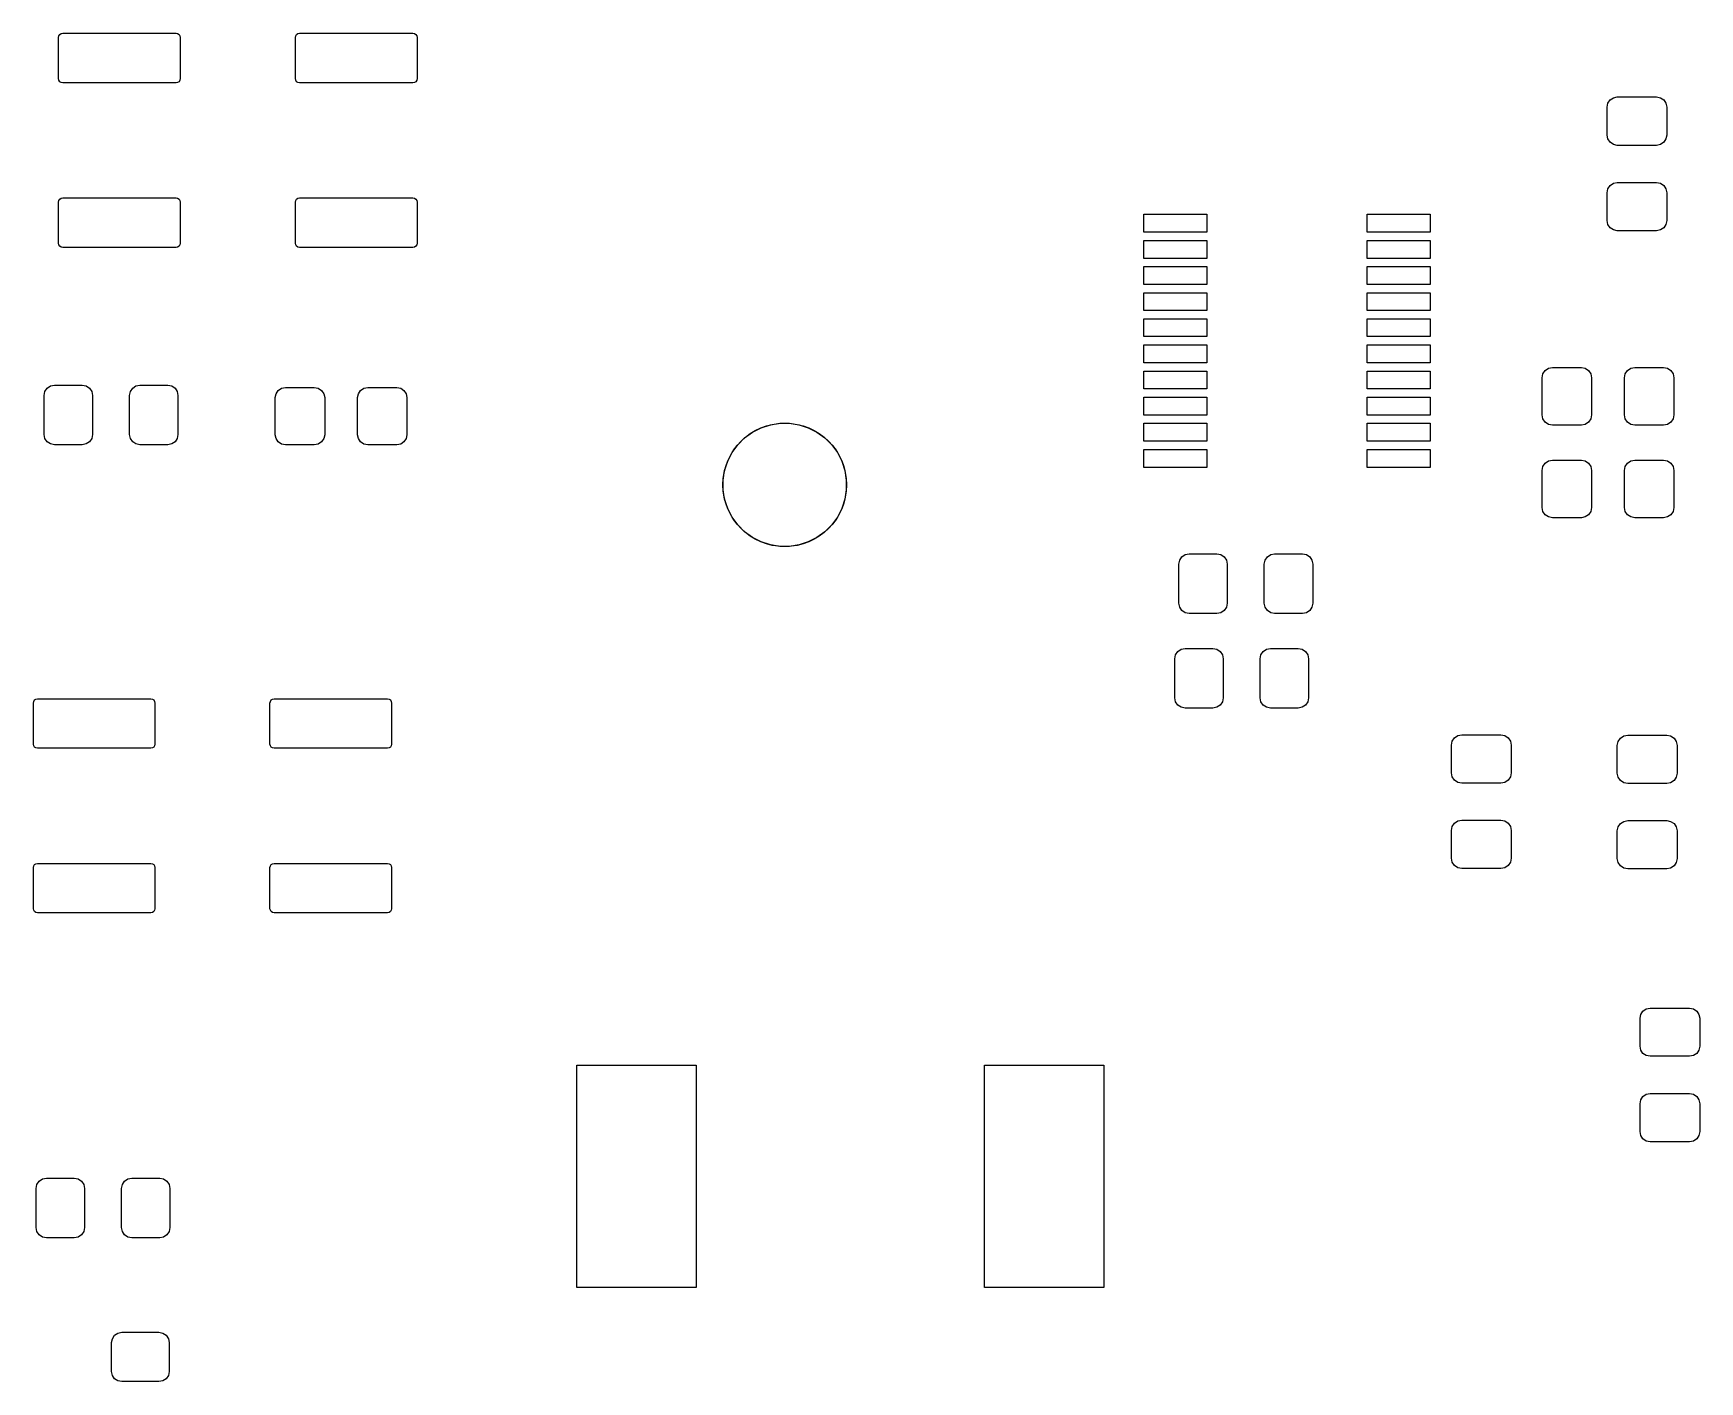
# Model space of a CAD drawing. Extents: x 2.21 to 8.82, y -5.68 to -2.98.
# Drawn here: x 5.478 to 7.072, y -4.389 to -3.1 of the extents above; entities that cross this region are included whole.
import ezdxf

# ---------------------------------------------------------------- set-up
doc = ezdxf.new("R2010")
doc.units = 0
doc.header["$MEASUREMENT"] = 0
doc.layers.add('BLACK', color=7, linetype='CONTINUOUS')

msp = doc.modelspace()

# ---------------------------------------------------------------- linework, layer by layer
at = {"layer": 'BLACK', "linetype": 'CONTINUOUS'}
for p, q in [((5.5025, -3.1035), (5.5028, -3.102)), ((5.5025, -3.1429), (5.5025, -3.1035)), ((5.5028, -3.102), (5.5037, -3.1007)), ((5.5037, -3.1007), (5.505, -3.0998)), ((5.505, -3.0998), (5.5065, -3.0995)), ((5.5065, -3.0995), (5.6148, -3.0995)), ((5.6148, -3.0995), (5.6163, -3.0998)), ((5.6163, -3.0998), (5.6176, -3.1007)), ((5.6176, -3.1007), (5.6185, -3.102)), ((5.6185, -3.102), (5.6188, -3.1035)), ((5.6188, -3.1035), (5.6188, -3.1429)), ((5.7289, -3.1035), (5.7292, -3.102)), ((5.7289, -3.1429), (5.7289, -3.1035)), ((5.7292, -3.102), (5.73, -3.1007)), ((5.73, -3.1007), (5.7313, -3.0998)), ((5.7313, -3.0998), (5.7329, -3.0995)), ((5.7329, -3.0995), (5.8411, -3.0995)), ((5.8411, -3.0995), (5.8427, -3.0998)), ((5.8427, -3.0998), (5.844, -3.1007)), ((5.844, -3.1007), (5.8449, -3.102)), ((5.8449, -3.102), (5.8452, -3.1035)), ((5.8452, -3.1035), (5.8452, -3.1429)), ((5.5028, -3.1445), (5.5025, -3.1429)), ((5.5037, -3.1458), (5.5028, -3.1445)), ((5.505, -3.1466), (5.5037, -3.1458)), ((5.5065, -3.1469), (5.505, -3.1466)), ((5.6148, -3.1469), (5.5065, -3.1469)), ((5.6163, -3.1466), (5.6148, -3.1469)), ((5.6176, -3.1458), (5.6163, -3.1466)), ((5.6185, -3.1445), (5.6176, -3.1458)), ((5.6188, -3.1429), (5.6185, -3.1445)), ((5.7292, -3.1445), (5.7289, -3.1429)), ((5.73, -3.1458), (5.7292, -3.1445)), ((5.7313, -3.1466), (5.73, -3.1458)), ((5.7329, -3.1469), (5.7313, -3.1466)), ((5.8411, -3.1469), (5.7329, -3.1469)), ((5.8427, -3.1466), (5.8411, -3.1469)), ((5.844, -3.1458), (5.8427, -3.1466)), ((5.8449, -3.1445), (5.844, -3.1458)), ((5.8452, -3.1429), (5.8449, -3.1445)), ((6.9833, -3.1703), (6.984, -3.1665)), ((6.9833, -3.1969), (6.9833, -3.1703)), ((6.984, -3.1665), (6.9862, -3.1633)), ((6.9862, -3.1633), (6.9893, -3.1612)), ((6.9893, -3.1612), (6.9931, -3.1604)), ((6.9931, -3.1604), (7.0305, -3.1604)), ((7.0305, -3.1604), (7.0343, -3.1612)), ((7.0343, -3.1612), (7.0375, -3.1633)), ((7.0375, -3.1633), (7.0396, -3.1665)), ((7.0396, -3.1665), (7.0404, -3.1703)), ((7.0404, -3.1703), (7.0404, -3.1969)), ((6.984, -3.2006), (6.9833, -3.1969)), ((6.9862, -3.2038), (6.984, -3.2006)), ((7.0396, -3.2006), (7.0375, -3.2038)), ((7.0404, -3.1969), (7.0396, -3.2006)), ((6.9893, -3.2059), (6.9862, -3.2038)), ((6.9931, -3.2067), (6.9893, -3.2059)), ((7.0305, -3.2067), (6.9931, -3.2067)), ((7.0343, -3.2059), (7.0305, -3.2067)), ((7.0375, -3.2038), (7.0343, -3.2059)), ((6.9833, -3.252), (6.984, -3.2482)), ((6.984, -3.2482), (6.9862, -3.245)), ((6.9862, -3.245), (6.9893, -3.2429)), ((6.9893, -3.2429), (6.9931, -3.2421)), ((6.9931, -3.2421), (7.0305, -3.2421)), ((7.0305, -3.2421), (7.0343, -3.2429)), ((7.0343, -3.2429), (7.0375, -3.245)), ((7.0375, -3.245), (7.0396, -3.2482)), ((7.0396, -3.2482), (7.0404, -3.252)), ((5.5025, -3.261), (5.5028, -3.2595)), ((5.5025, -3.3004), (5.5025, -3.261)), ((5.5028, -3.2595), (5.5037, -3.2582)), ((5.5037, -3.2582), (5.505, -3.2573)), ((5.505, -3.2573), (5.5065, -3.257)), ((5.5065, -3.257), (5.6148, -3.257)), ((5.6148, -3.257), (5.6163, -3.2573)), ((5.6163, -3.2573), (5.6176, -3.2582)), ((5.6176, -3.2582), (5.6185, -3.2595)), ((5.6185, -3.2595), (5.6188, -3.261)), ((5.6188, -3.261), (5.6188, -3.3004)), ((5.7289, -3.261), (5.7292, -3.2595)), ((5.7289, -3.3004), (5.7289, -3.261)), ((5.7292, -3.2595), (5.73, -3.2582)), ((5.73, -3.2582), (5.7313, -3.2573)), ((5.7313, -3.2573), (5.7329, -3.257)), ((5.7329, -3.257), (5.8411, -3.257)), ((5.8411, -3.257), (5.8427, -3.2573)), ((5.8427, -3.2573), (5.844, -3.2582)), ((5.844, -3.2582), (5.8449, -3.2595)), ((5.8449, -3.2595), (5.8452, -3.261)), ((5.8452, -3.261), (5.8452, -3.3004)), ((6.9833, -3.2785), (6.9833, -3.252)), ((7.0404, -3.252), (7.0404, -3.2785)), ((6.5404, -3.2897), (6.5404, -3.2726)), ((6.5404, -3.2726), (6.6004, -3.2726)), ((6.6004, -3.2726), (6.6004, -3.2897)), ((6.7539, -3.2897), (6.7539, -3.2726)), ((6.7539, -3.2726), (6.814, -3.2726)), ((6.814, -3.2726), (6.814, -3.2897)), ((6.984, -3.2823), (6.9833, -3.2785)), ((6.9862, -3.2855), (6.984, -3.2823)), ((7.0396, -3.2823), (7.0375, -3.2855)), ((7.0404, -3.2785), (7.0396, -3.2823)), ((6.6004, -3.2897), (6.5404, -3.2897)), ((6.5404, -3.3148), (6.5404, -3.2977)), ((6.5404, -3.2977), (6.6004, -3.2977)), ((6.6004, -3.2977), (6.6004, -3.3148)), ((6.814, -3.2897), (6.7539, -3.2897)), ((6.7539, -3.3148), (6.7539, -3.2977)), ((6.7539, -3.2977), (6.814, -3.2977)), ((6.814, -3.2977), (6.814, -3.3148)), ((6.9893, -3.2876), (6.9862, -3.2855)), ((6.9931, -3.2884), (6.9893, -3.2876)), ((7.0305, -3.2884), (6.9931, -3.2884)), ((7.0343, -3.2876), (7.0305, -3.2884)), ((7.0375, -3.2855), (7.0343, -3.2876)), ((5.5028, -3.3019), (5.5025, -3.3004)), ((5.5037, -3.3032), (5.5028, -3.3019)), ((5.505, -3.3041), (5.5037, -3.3032)), ((5.5065, -3.3044), (5.505, -3.3041)), ((5.6148, -3.3044), (5.5065, -3.3044)), ((5.6163, -3.3041), (5.6148, -3.3044)), ((5.6176, -3.3032), (5.6163, -3.3041)), ((5.6185, -3.3019), (5.6176, -3.3032)), ((5.6188, -3.3004), (5.6185, -3.3019)), ((5.7292, -3.3019), (5.7289, -3.3004)), ((5.73, -3.3032), (5.7292, -3.3019)), ((5.7313, -3.3041), (5.73, -3.3032)), ((5.7329, -3.3044), (5.7313, -3.3041)), ((5.8411, -3.3044), (5.7329, -3.3044)), ((5.8427, -3.3041), (5.8411, -3.3044)), ((5.844, -3.3032), (5.8427, -3.3041)), ((5.8449, -3.3019), (5.844, -3.3032)), ((5.8452, -3.3004), (5.8449, -3.3019)), ((6.6004, -3.3148), (6.5404, -3.3148)), ((6.5404, -3.3397), (6.5404, -3.3226)), ((6.5404, -3.3226), (6.6004, -3.3226)), ((6.6004, -3.3226), (6.6004, -3.3397)), ((6.814, -3.3148), (6.7539, -3.3148)), ((6.7539, -3.3397), (6.7539, -3.3226)), ((6.7539, -3.3226), (6.814, -3.3226)), ((6.814, -3.3226), (6.814, -3.3397)), ((6.6004, -3.3397), (6.5404, -3.3397)), ((6.814, -3.3397), (6.7539, -3.3397)), ((6.5404, -3.3648), (6.5404, -3.3477)), ((6.5404, -3.3477), (6.6004, -3.3477)), ((6.6004, -3.3477), (6.6004, -3.3648)), ((6.7539, -3.3648), (6.7539, -3.3477)), ((6.7539, -3.3477), (6.814, -3.3477)), ((6.814, -3.3477), (6.814, -3.3648)), ((6.6004, -3.3648), (6.5404, -3.3648)), ((6.5404, -3.3897), (6.5404, -3.3726)), ((6.5404, -3.3726), (6.6004, -3.3726)), ((6.6004, -3.3726), (6.6004, -3.3897)), ((6.814, -3.3648), (6.7539, -3.3648)), ((6.7539, -3.3897), (6.7539, -3.3726)), ((6.7539, -3.3726), (6.814, -3.3726)), ((6.814, -3.3726), (6.814, -3.3897)), ((6.6004, -3.3897), (6.5404, -3.3897)), ((6.814, -3.3897), (6.7539, -3.3897)), ((6.5404, -3.4148), (6.5404, -3.3977)), ((6.5404, -3.3977), (6.6004, -3.3977)), ((6.6004, -3.3977), (6.6004, -3.4148)), ((6.7539, -3.4148), (6.7539, -3.3977)), ((6.7539, -3.3977), (6.814, -3.3977)), ((6.814, -3.3977), (6.814, -3.4148)), ((6.6004, -3.4148), (6.5404, -3.4148)), ((6.5404, -3.4397), (6.5404, -3.4226)), ((6.5404, -3.4226), (6.6004, -3.4226)), ((6.6004, -3.4226), (6.6004, -3.4397)), ((6.814, -3.4148), (6.7539, -3.4148)), ((6.7539, -3.4397), (6.7539, -3.4226)), ((6.7539, -3.4226), (6.814, -3.4226)), ((6.814, -3.4226), (6.814, -3.4397)), ((6.9213, -3.4291), (6.922, -3.4254)), ((6.922, -3.4254), (6.9241, -3.4222)), ((6.9241, -3.4222), (6.9273, -3.42)), ((6.9273, -3.42), (6.9311, -3.4193)), ((6.9311, -3.4193), (6.9587, -3.4193)), ((6.9587, -3.4193), (6.9624, -3.42)), ((6.9624, -3.42), (6.9656, -3.4222)), ((6.9656, -3.4222), (6.9678, -3.4254)), ((6.9678, -3.4254), (6.9685, -3.4291)), ((7, -3.4291), (7.0007, -3.4254)), ((7.0007, -3.4254), (7.0029, -3.4222)), ((7.0029, -3.4222), (7.0061, -3.42)), ((7.0061, -3.42), (7.0098, -3.4193)), ((7.0098, -3.4193), (7.0374, -3.4193)), ((7.0374, -3.4193), (7.0412, -3.42)), ((7.0412, -3.42), (7.0444, -3.4222)), ((7.0444, -3.4222), (7.0465, -3.4254)), ((7.0465, -3.4254), (7.0472, -3.4291)), ((5.4887, -3.4459), (5.4894, -3.4421)), ((5.4894, -3.4421), (5.4916, -3.4389)), ((5.4916, -3.4389), (5.4948, -3.4368)), ((5.4948, -3.4368), (5.4985, -3.436)), ((5.4985, -3.436), (5.5251, -3.436)), ((5.5251, -3.436), (5.5289, -3.4368)), ((5.5289, -3.4368), (5.5321, -3.4389)), ((5.5321, -3.4389), (5.5342, -3.4421)), ((5.5342, -3.4421), (5.5349, -3.4459)), ((5.5704, -3.4459), (5.5711, -3.4421)), ((5.5711, -3.4421), (5.5733, -3.4389)), ((5.5733, -3.4389), (5.5764, -3.4368)), ((5.5764, -3.4368), (5.5802, -3.436)), ((5.5802, -3.436), (5.6068, -3.436)), ((5.6068, -3.436), (5.6106, -3.4368)), ((5.6106, -3.4368), (5.6138, -3.4389)), ((5.6138, -3.4389), (5.6159, -3.4421)), ((5.6159, -3.4421), (5.6166, -3.4459)), ((5.7104, -3.4443), (5.7125, -3.4411)), ((5.7125, -3.4411), (5.7157, -3.4389)), ((5.7157, -3.4389), (5.7195, -3.4382)), ((5.7195, -3.4382), (5.747, -3.4382)), ((5.747, -3.4382), (5.7508, -3.4389)), ((5.7508, -3.4389), (5.754, -3.4411)), ((5.754, -3.4411), (5.7561, -3.4443)), ((5.7891, -3.4443), (5.7913, -3.4411)), ((5.7913, -3.4411), (5.7945, -3.4389)), ((5.7945, -3.4389), (5.7982, -3.4382)), ((5.7982, -3.4382), (5.8258, -3.4382)), ((5.8258, -3.4382), (5.8296, -3.4389)), ((5.8296, -3.4389), (5.8327, -3.4411)), ((5.8327, -3.4411), (5.8349, -3.4443)), ((6.6004, -3.4397), (6.5404, -3.4397)), ((6.814, -3.4397), (6.7539, -3.4397)), ((6.9213, -3.4646), (6.9213, -3.4291)), ((6.9685, -3.4291), (6.9685, -3.4646)), ((7, -3.4646), (7, -3.4291)), ((7.0472, -3.4291), (7.0472, -3.4646)), ((5.4887, -3.4833), (5.4887, -3.4459)), ((5.5349, -3.4459), (5.5349, -3.4833)), ((5.5704, -3.4833), (5.5704, -3.4459)), ((5.6166, -3.4459), (5.6166, -3.4833)), ((5.7096, -3.448), (5.7104, -3.4443)), ((5.7096, -3.4835), (5.7096, -3.448)), ((5.7561, -3.4443), (5.7569, -3.448)), ((5.7569, -3.448), (5.7569, -3.4835)), ((5.7884, -3.448), (5.7891, -3.4443)), ((5.7884, -3.4835), (5.7884, -3.448)), ((5.8349, -3.4443), (5.8356, -3.448)), ((5.8356, -3.448), (5.8356, -3.4835)), ((6.5404, -3.4648), (6.5404, -3.4477)), ((6.5404, -3.4477), (6.6004, -3.4477)), ((6.6004, -3.4477), (6.6004, -3.4648)), ((6.7539, -3.4648), (6.7539, -3.4477)), ((6.7539, -3.4477), (6.814, -3.4477)), ((6.814, -3.4477), (6.814, -3.4648)), ((6.1831, -3.4741), (6.1922, -3.4726)), ((6.1922, -3.4726), (6.2015, -3.4726)), ((6.2015, -3.4726), (6.2106, -3.4741)), ((6.6004, -3.4648), (6.5404, -3.4648)), ((6.5404, -3.4897), (6.5404, -3.4726)), ((6.5404, -3.4726), (6.6004, -3.4726)), ((6.6004, -3.4726), (6.6004, -3.4897)), ((6.814, -3.4648), (6.7539, -3.4648)), ((6.7539, -3.4897), (6.7539, -3.4726)), ((6.7539, -3.4726), (6.814, -3.4726)), ((6.814, -3.4726), (6.814, -3.4897)), ((6.922, -3.4683), (6.9213, -3.4646)), ((6.9241, -3.4715), (6.922, -3.4683)), ((6.9273, -3.4737), (6.9241, -3.4715)), ((6.9311, -3.4744), (6.9273, -3.4737)), ((6.9624, -3.4737), (6.9587, -3.4744)), ((6.9656, -3.4715), (6.9624, -3.4737)), ((6.9678, -3.4683), (6.9656, -3.4715)), ((6.9685, -3.4646), (6.9678, -3.4683)), ((7.0007, -3.4683), (7, -3.4646)), ((7.0029, -3.4715), (7.0007, -3.4683)), ((7.0061, -3.4737), (7.0029, -3.4715)), ((7.0098, -3.4744), (7.0061, -3.4737)), ((7.0412, -3.4737), (7.0374, -3.4744)), ((7.0444, -3.4715), (7.0412, -3.4737)), ((7.0465, -3.4683), (7.0444, -3.4715)), ((7.0472, -3.4646), (7.0465, -3.4683)), ((5.4894, -3.487), (5.4887, -3.4833)), ((5.4916, -3.4902), (5.4894, -3.487)), ((5.5342, -3.487), (5.5321, -3.4902)), ((5.5349, -3.4833), (5.5342, -3.487)), ((5.5711, -3.487), (5.5704, -3.4833)), ((5.5733, -3.4902), (5.5711, -3.487)), ((5.6159, -3.487), (5.6138, -3.4902)), ((5.6166, -3.4833), (5.6159, -3.487)), ((5.7104, -3.4872), (5.7096, -3.4835)), ((5.7125, -3.4904), (5.7104, -3.4872)), ((5.7561, -3.4872), (5.754, -3.4904)), ((5.7569, -3.4835), (5.7561, -3.4872)), ((5.7891, -3.4872), (5.7884, -3.4835)), ((5.7913, -3.4904), (5.7891, -3.4872)), ((5.8349, -3.4872), (5.8327, -3.4904)), ((5.8356, -3.4835), (5.8349, -3.4872)), ((6.1519, -3.4931), (6.1585, -3.4866)), ((6.1585, -3.4866), (6.166, -3.4811)), ((6.166, -3.4811), (6.1743, -3.4769)), ((6.1743, -3.4769), (6.1831, -3.4741)), ((6.2106, -3.4741), (6.2194, -3.4769)), ((6.2194, -3.4769), (6.2277, -3.4811)), ((6.2277, -3.4811), (6.2352, -3.4866)), ((6.2352, -3.4866), (6.2418, -3.4931)), ((6.6004, -3.4897), (6.5404, -3.4897)), ((6.814, -3.4897), (6.7539, -3.4897)), ((6.9587, -3.4744), (6.9311, -3.4744)), ((7.0374, -3.4744), (7.0098, -3.4744)), ((5.4948, -3.4924), (5.4916, -3.4902)), ((5.4985, -3.4931), (5.4948, -3.4924)), ((5.5251, -3.4931), (5.4985, -3.4931)), ((5.5289, -3.4924), (5.5251, -3.4931)), ((5.5321, -3.4902), (5.5289, -3.4924)), ((5.5764, -3.4924), (5.5733, -3.4902)), ((5.5802, -3.4931), (5.5764, -3.4924)), ((5.6068, -3.4931), (5.5802, -3.4931)), ((5.6106, -3.4924), (5.6068, -3.4931)), ((5.6138, -3.4902), (5.6106, -3.4924)), ((5.7157, -3.4926), (5.7125, -3.4904)), ((5.7195, -3.4933), (5.7157, -3.4926)), ((5.747, -3.4933), (5.7195, -3.4933)), ((5.7508, -3.4926), (5.747, -3.4933)), ((5.754, -3.4904), (5.7508, -3.4926)), ((5.7945, -3.4926), (5.7913, -3.4904)), ((5.7982, -3.4933), (5.7945, -3.4926)), ((5.8258, -3.4933), (5.7982, -3.4933)), ((5.8296, -3.4926), (5.8258, -3.4933)), ((5.8327, -3.4904), (5.8296, -3.4926)), ((6.1423, -3.5089), (6.1465, -3.5006)), ((6.1465, -3.5006), (6.1519, -3.4931)), ((6.2418, -3.4931), (6.2472, -3.5006)), ((6.2472, -3.5006), (6.2514, -3.5089)), ((6.5404, -3.5148), (6.5404, -3.4977)), ((6.5404, -3.4977), (6.6004, -3.4977)), ((6.6004, -3.4977), (6.6004, -3.5148)), ((6.7539, -3.5148), (6.7539, -3.4977)), ((6.7539, -3.4977), (6.814, -3.4977)), ((6.814, -3.4977), (6.814, -3.5148)), ((6.138, -3.5269), (6.1394, -3.5177)), ((6.1394, -3.5177), (6.1423, -3.5089)), ((6.2514, -3.5089), (6.2543, -3.5177)), ((6.2543, -3.5177), (6.2557, -3.5269)), ((6.6004, -3.5148), (6.5404, -3.5148)), ((6.814, -3.5148), (6.7539, -3.5148)), ((6.9213, -3.5177), (6.922, -3.5139)), ((6.9213, -3.5531), (6.9213, -3.5177)), ((6.922, -3.5139), (6.9241, -3.5108)), ((6.9241, -3.5108), (6.9273, -3.5086)), ((6.9273, -3.5086), (6.9311, -3.5079)), ((6.9311, -3.5079), (6.9587, -3.5079)), ((6.9587, -3.5079), (6.9624, -3.5086)), ((6.9624, -3.5086), (6.9656, -3.5108)), ((6.9656, -3.5108), (6.9678, -3.5139)), ((6.9678, -3.5139), (6.9685, -3.5177)), ((6.9685, -3.5177), (6.9685, -3.5531)), ((7, -3.5177), (7.0007, -3.5139)), ((7, -3.5531), (7, -3.5177)), ((7.0007, -3.5139), (7.0029, -3.5108)), ((7.0029, -3.5108), (7.0061, -3.5086)), ((7.0061, -3.5086), (7.0098, -3.5079)), ((7.0098, -3.5079), (7.0374, -3.5079)), ((7.0374, -3.5079), (7.0412, -3.5086)), ((7.0412, -3.5086), (7.0444, -3.5108)), ((7.0444, -3.5108), (7.0465, -3.5139)), ((7.0465, -3.5139), (7.0472, -3.5177)), ((7.0472, -3.5177), (7.0472, -3.5531)), ((6.138, -3.5361), (6.138, -3.5269)), ((6.1394, -3.5453), (6.138, -3.5361)), ((6.2557, -3.5361), (6.2543, -3.5453)), ((6.2557, -3.5269), (6.2557, -3.5361)), ((6.1423, -3.5541), (6.1394, -3.5453)), ((6.2543, -3.5453), (6.2514, -3.5541)), ((6.922, -3.5569), (6.9213, -3.5531)), ((6.9685, -3.5531), (6.9678, -3.5569)), ((7.0007, -3.5569), (7, -3.5531)), ((7.0472, -3.5531), (7.0465, -3.5569)), ((6.1465, -3.5624), (6.1423, -3.5541)), ((6.1519, -3.5698), (6.1465, -3.5624)), ((6.2472, -3.5624), (6.2418, -3.5698)), ((6.2514, -3.5541), (6.2472, -3.5624)), ((6.9241, -3.5601), (6.922, -3.5569)), ((6.9273, -3.5622), (6.9241, -3.5601)), ((6.9311, -3.563), (6.9273, -3.5622)), ((6.9587, -3.563), (6.9311, -3.563)), ((6.9624, -3.5622), (6.9587, -3.563)), ((6.9656, -3.5601), (6.9624, -3.5622)), ((6.9678, -3.5569), (6.9656, -3.5601)), ((7.0029, -3.5601), (7.0007, -3.5569)), ((7.0061, -3.5622), (7.0029, -3.5601)), ((7.0098, -3.563), (7.0061, -3.5622)), ((7.0374, -3.563), (7.0098, -3.563)), ((7.0412, -3.5622), (7.0374, -3.563)), ((7.0444, -3.5601), (7.0412, -3.5622)), ((7.0465, -3.5569), (7.0444, -3.5601)), ((6.1585, -3.5764), (6.1519, -3.5698)), ((6.166, -3.5818), (6.1585, -3.5764)), ((6.1743, -3.5861), (6.166, -3.5818)), ((6.2277, -3.5818), (6.2194, -3.5861)), ((6.2352, -3.5764), (6.2277, -3.5818)), ((6.2418, -3.5698), (6.2352, -3.5764)), ((6.1831, -3.5889), (6.1743, -3.5861)), ((6.1922, -3.5904), (6.1831, -3.5889)), ((6.2015, -3.5904), (6.1922, -3.5904)), ((6.2106, -3.5889), (6.2015, -3.5904)), ((6.2194, -3.5861), (6.2106, -3.5889)), ((6.5746, -3.6035), (6.5767, -3.6003)), ((6.5767, -3.6003), (6.5799, -3.5982)), ((6.5799, -3.5982), (6.5837, -3.5974)), ((6.5837, -3.5974), (6.6102, -3.5974)), ((6.6102, -3.5974), (6.614, -3.5982)), ((6.614, -3.5982), (6.6172, -3.6003)), ((6.6172, -3.6003), (6.6193, -3.6035)), ((6.6563, -3.6035), (6.6584, -3.6003)), ((6.6584, -3.6003), (6.6616, -3.5982)), ((6.6616, -3.5982), (6.6654, -3.5974)), ((6.6654, -3.5974), (6.6919, -3.5974)), ((6.6919, -3.5974), (6.6957, -3.5982)), ((6.6957, -3.5982), (6.6989, -3.6003)), ((6.6989, -3.6003), (6.701, -3.6035)), ((6.5738, -3.6073), (6.5746, -3.6035)), ((6.5738, -3.6447), (6.5738, -3.6073)), ((6.6193, -3.6035), (6.6201, -3.6073)), ((6.6201, -3.6073), (6.6201, -3.6447)), ((6.6555, -3.6073), (6.6563, -3.6035)), ((6.6555, -3.6447), (6.6555, -3.6073)), ((6.701, -3.6035), (6.7018, -3.6073)), ((6.7018, -3.6073), (6.7018, -3.6447)), ((6.5746, -3.6485), (6.5738, -3.6447)), ((6.5767, -3.6516), (6.5746, -3.6485)), ((6.6193, -3.6485), (6.6172, -3.6516)), ((6.6201, -3.6447), (6.6193, -3.6485)), ((6.6563, -3.6485), (6.6555, -3.6447)), ((6.6584, -3.6516), (6.6563, -3.6485)), ((6.701, -3.6485), (6.6989, -3.6516)), ((6.7018, -3.6447), (6.701, -3.6485)), ((6.5799, -3.6538), (6.5767, -3.6516)), ((6.5837, -3.6545), (6.5799, -3.6538)), ((6.6102, -3.6545), (6.5837, -3.6545)), ((6.614, -3.6538), (6.6102, -3.6545)), ((6.6172, -3.6516), (6.614, -3.6538)), ((6.6616, -3.6538), (6.6584, -3.6516)), ((6.6654, -3.6545), (6.6616, -3.6538)), ((6.6919, -3.6545), (6.6654, -3.6545)), ((6.6957, -3.6538), (6.6919, -3.6545)), ((6.6989, -3.6516), (6.6957, -3.6538)), ((6.5699, -3.6978), (6.5706, -3.6941)), ((6.5706, -3.6941), (6.5728, -3.6909)), ((6.5728, -3.6909), (6.576, -3.6887)), ((6.576, -3.6887), (6.5797, -3.688)), ((6.5797, -3.688), (6.6063, -3.688)), ((6.6063, -3.688), (6.6101, -3.6887)), ((6.6101, -3.6887), (6.6133, -3.6909)), ((6.6133, -3.6909), (6.6154, -3.6941)), ((6.6154, -3.6941), (6.6161, -3.6978)), ((6.6516, -3.6978), (6.6523, -3.6941)), ((6.6523, -3.6941), (6.6545, -3.6909)), ((6.6545, -3.6909), (6.6577, -3.6887)), ((6.6577, -3.6887), (6.6614, -3.688)), ((6.6614, -3.688), (6.688, -3.688)), ((6.688, -3.688), (6.6918, -3.6887)), ((6.6918, -3.6887), (6.695, -3.6909)), ((6.695, -3.6909), (6.6971, -3.6941)), ((6.6971, -3.6941), (6.6978, -3.6978)), ((6.5699, -3.7352), (6.5699, -3.6978)), ((6.6161, -3.6978), (6.6161, -3.7352)), ((6.6516, -3.7352), (6.6516, -3.6978)), ((6.6978, -3.6978), (6.6978, -3.7352)), ((5.4783, -3.7402), (5.4786, -3.7386)), ((5.4783, -3.7795), (5.4783, -3.7402)), ((5.4786, -3.7386), (5.4794, -3.7373)), ((5.4794, -3.7373), (5.4807, -3.7364)), ((5.4807, -3.7364), (5.4823, -3.7361)), ((5.4823, -3.7361), (5.5906, -3.7361)), ((5.5906, -3.7361), (5.5921, -3.7364)), ((5.5921, -3.7364), (5.5934, -3.7373)), ((5.5934, -3.7373), (5.5943, -3.7386)), ((5.5943, -3.7386), (5.5946, -3.7402)), ((5.5946, -3.7402), (5.5946, -3.7795)), ((5.7046, -3.7402), (5.705, -3.7386)), ((5.7046, -3.7795), (5.7046, -3.7402)), ((5.705, -3.7386), (5.7058, -3.7373)), ((5.7058, -3.7373), (5.7071, -3.7364)), ((5.7071, -3.7364), (5.7087, -3.7361)), ((5.7087, -3.7361), (5.8169, -3.7361)), ((5.8169, -3.7361), (5.8185, -3.7364)), ((5.8185, -3.7364), (5.8198, -3.7373)), ((5.8198, -3.7373), (5.8206, -3.7386)), ((5.8206, -3.7386), (5.8209, -3.7402)), ((5.8209, -3.7402), (5.8209, -3.7795)), ((6.5706, -3.739), (6.5699, -3.7352)), ((6.5728, -3.7422), (6.5706, -3.739)), ((6.576, -3.7443), (6.5728, -3.7422)), ((6.5797, -3.7451), (6.576, -3.7443)), ((6.6101, -3.7443), (6.6063, -3.7451)), ((6.6133, -3.7422), (6.6101, -3.7443)), ((6.6154, -3.739), (6.6133, -3.7422)), ((6.6161, -3.7352), (6.6154, -3.739)), ((6.6523, -3.739), (6.6516, -3.7352)), ((6.6545, -3.7422), (6.6523, -3.739)), ((6.6577, -3.7443), (6.6545, -3.7422)), ((6.6614, -3.7451), (6.6577, -3.7443)), ((6.6918, -3.7443), (6.688, -3.7451)), ((6.695, -3.7422), (6.6918, -3.7443)), ((6.6971, -3.739), (6.695, -3.7422)), ((6.6978, -3.7352), (6.6971, -3.739)), ((6.6063, -3.7451), (6.5797, -3.7451)), ((6.688, -3.7451), (6.6614, -3.7451)), ((6.8344, -3.7804), (6.8352, -3.7766)), ((6.8352, -3.7766), (6.8373, -3.7735)), ((6.8373, -3.7735), (6.8405, -3.7713)), ((6.8405, -3.7713), (6.8443, -3.7706)), ((6.8443, -3.7706), (6.8817, -3.7706)), ((6.8817, -3.7706), (6.8855, -3.7713)), ((6.8855, -3.7713), (6.8887, -3.7735)), ((6.8887, -3.7735), (6.8908, -3.7766)), ((6.8908, -3.7766), (6.8915, -3.7804)), ((6.9939, -3.777), (6.996, -3.7738)), ((6.996, -3.7738), (6.9992, -3.7717)), ((6.9992, -3.7717), (7.003, -3.771)), ((7.003, -3.771), (7.0404, -3.771)), ((7.0404, -3.771), (7.0441, -3.7717)), ((7.0441, -3.7717), (7.0473, -3.7738)), ((7.0473, -3.7738), (7.0494, -3.777)), ((5.4786, -3.7811), (5.4783, -3.7795)), ((5.4794, -3.7824), (5.4786, -3.7811)), ((5.4807, -3.7832), (5.4794, -3.7824)), ((5.4823, -3.7835), (5.4807, -3.7832)), ((5.5906, -3.7835), (5.4823, -3.7835)), ((5.5921, -3.7832), (5.5906, -3.7835)), ((5.5934, -3.7824), (5.5921, -3.7832)), ((5.5943, -3.7811), (5.5934, -3.7824)), ((5.5946, -3.7795), (5.5943, -3.7811)), ((5.705, -3.7811), (5.7046, -3.7795)), ((5.7058, -3.7824), (5.705, -3.7811)), ((5.7071, -3.7832), (5.7058, -3.7824)), ((5.7087, -3.7835), (5.7071, -3.7832)), ((5.8169, -3.7835), (5.7087, -3.7835)), ((5.8185, -3.7832), (5.8169, -3.7835)), ((5.8198, -3.7824), (5.8185, -3.7832)), ((5.8206, -3.7811), (5.8198, -3.7824)), ((5.8209, -3.7795), (5.8206, -3.7811)), ((6.8344, -3.807), (6.8344, -3.7804)), ((6.8915, -3.7804), (6.8915, -3.807)), ((6.9931, -3.7808), (6.9939, -3.777)), ((6.9931, -3.8074), (6.9931, -3.7808)), ((7.0494, -3.777), (7.0502, -3.7808)), ((7.0502, -3.7808), (7.0502, -3.8074)), ((6.8352, -3.8108), (6.8344, -3.807)), ((6.8915, -3.807), (6.8908, -3.8108)), ((6.9939, -3.8111), (6.9931, -3.8074)), ((7.0502, -3.8074), (7.0494, -3.8111)), ((6.8373, -3.8139), (6.8352, -3.8108)), ((6.8405, -3.8161), (6.8373, -3.8139)), ((6.8443, -3.8168), (6.8405, -3.8161)), ((6.8817, -3.8168), (6.8443, -3.8168)), ((6.8855, -3.8161), (6.8817, -3.8168)), ((6.8887, -3.8139), (6.8855, -3.8161)), ((6.8908, -3.8108), (6.8887, -3.8139)), ((6.996, -3.8143), (6.9939, -3.8111)), ((6.9992, -3.8165), (6.996, -3.8143)), ((7.003, -3.8172), (6.9992, -3.8165)), ((7.0404, -3.8172), (7.003, -3.8172)), ((7.0441, -3.8165), (7.0404, -3.8172)), ((7.0473, -3.8143), (7.0441, -3.8165)), ((7.0494, -3.8111), (7.0473, -3.8143)), ((6.8352, -3.8583), (6.8373, -3.8551)), ((6.8373, -3.8551), (6.8405, -3.853)), ((6.8405, -3.853), (6.8443, -3.8523)), ((6.8443, -3.8523), (6.8817, -3.8523)), ((6.8817, -3.8523), (6.8855, -3.853)), ((6.8855, -3.853), (6.8887, -3.8551)), ((6.8887, -3.8551), (6.8908, -3.8583)), ((6.9939, -3.8587), (6.996, -3.8555)), ((6.996, -3.8555), (6.9992, -3.8534)), ((6.9992, -3.8534), (7.003, -3.8527)), ((7.003, -3.8527), (7.0404, -3.8527)), ((7.0404, -3.8527), (7.0441, -3.8534)), ((7.0441, -3.8534), (7.0473, -3.8555)), ((7.0473, -3.8555), (7.0494, -3.8587)), ((6.8344, -3.8621), (6.8352, -3.8583)), ((6.8344, -3.8887), (6.8344, -3.8621)), ((6.8908, -3.8583), (6.8915, -3.8621)), ((6.8915, -3.8621), (6.8915, -3.8887)), ((6.9931, -3.8625), (6.9939, -3.8587)), ((6.9931, -3.8891), (6.9931, -3.8625)), ((7.0494, -3.8587), (7.0502, -3.8625)), ((7.0502, -3.8625), (7.0502, -3.8891)), ((5.4783, -3.8976), (5.4786, -3.8961)), ((5.4783, -3.937), (5.4783, -3.8976)), ((5.4786, -3.8961), (5.4794, -3.8948)), ((5.4794, -3.8948), (5.4807, -3.8939)), ((5.4807, -3.8939), (5.4823, -3.8936)), ((5.4823, -3.8936), (5.5906, -3.8936)), ((5.5906, -3.8936), (5.5921, -3.8939)), ((5.5921, -3.8939), (5.5934, -3.8948)), ((5.5934, -3.8948), (5.5943, -3.8961)), ((5.5943, -3.8961), (5.5946, -3.8976)), ((5.5946, -3.8976), (5.5946, -3.937)), ((5.7046, -3.8976), (5.705, -3.8961)), ((5.7046, -3.937), (5.7046, -3.8976)), ((5.705, -3.8961), (5.7058, -3.8948)), ((5.7058, -3.8948), (5.7071, -3.8939)), ((5.7071, -3.8939), (5.7087, -3.8936)), ((5.7087, -3.8936), (5.8169, -3.8936)), ((5.8169, -3.8936), (5.8185, -3.8939)), ((5.8185, -3.8939), (5.8198, -3.8948)), ((5.8198, -3.8948), (5.8206, -3.8961)), ((5.8206, -3.8961), (5.8209, -3.8976)), ((5.8209, -3.8976), (5.8209, -3.937)), ((6.8352, -3.8924), (6.8344, -3.8887)), ((6.8373, -3.8956), (6.8352, -3.8924)), ((6.8405, -3.8978), (6.8373, -3.8956)), ((6.8443, -3.8985), (6.8405, -3.8978)), ((6.8817, -3.8985), (6.8443, -3.8985)), ((6.8855, -3.8978), (6.8817, -3.8985)), ((6.8887, -3.8956), (6.8855, -3.8978)), ((6.8908, -3.8924), (6.8887, -3.8956)), ((6.8915, -3.8887), (6.8908, -3.8924)), ((6.9939, -3.8928), (6.9931, -3.8891)), ((6.996, -3.896), (6.9939, -3.8928)), ((6.9992, -3.8982), (6.996, -3.896)), ((7.003, -3.8989), (6.9992, -3.8982)), ((7.0404, -3.8989), (7.003, -3.8989)), ((7.0441, -3.8982), (7.0404, -3.8989)), ((7.0473, -3.896), (7.0441, -3.8982)), ((7.0494, -3.8928), (7.0473, -3.896)), ((7.0502, -3.8891), (7.0494, -3.8928)), ((5.4786, -3.9385), (5.4783, -3.937)), ((5.4794, -3.9398), (5.4786, -3.9385)), ((5.4807, -3.9407), (5.4794, -3.9398)), ((5.4823, -3.941), (5.4807, -3.9407)), ((5.5906, -3.941), (5.4823, -3.941)), ((5.5921, -3.9407), (5.5906, -3.941)), ((5.5934, -3.9398), (5.5921, -3.9407)), ((5.5943, -3.9385), (5.5934, -3.9398)), ((5.5946, -3.937), (5.5943, -3.9385)), ((5.705, -3.9385), (5.7046, -3.937)), ((5.7058, -3.9398), (5.705, -3.9385)), ((5.7071, -3.9407), (5.7058, -3.9398)), ((5.7087, -3.941), (5.7071, -3.9407)), ((5.8169, -3.941), (5.7087, -3.941)), ((5.8185, -3.9407), (5.8169, -3.941)), ((5.8198, -3.9398), (5.8185, -3.9407)), ((5.8206, -3.9385), (5.8198, -3.9398)), ((5.8209, -3.937), (5.8206, -3.9385)), ((7.0148, -4.0418), (7.0155, -4.0381)), ((7.0148, -4.0684), (7.0148, -4.0418)), ((7.0155, -4.0381), (7.0176, -4.0349)), ((7.0176, -4.0349), (7.0208, -4.0327)), ((7.0208, -4.0327), (7.0246, -4.032)), ((7.0246, -4.032), (7.062, -4.032)), ((7.062, -4.032), (7.0658, -4.0327)), ((7.0658, -4.0327), (7.069, -4.0349)), ((7.069, -4.0349), (7.0711, -4.0381)), ((7.0711, -4.0381), (7.0719, -4.0418)), ((7.0719, -4.0418), (7.0719, -4.0684)), ((7.0155, -4.0722), (7.0148, -4.0684)), ((7.0176, -4.0754), (7.0155, -4.0722)), ((7.0208, -4.0775), (7.0176, -4.0754)), ((7.0246, -4.0782), (7.0208, -4.0775)), ((7.062, -4.0782), (7.0246, -4.0782)), ((7.0658, -4.0775), (7.062, -4.0782)), ((7.069, -4.0754), (7.0658, -4.0775)), ((7.0711, -4.0722), (7.069, -4.0754)), ((7.0719, -4.0684), (7.0711, -4.0722)), ((5.998, -4.2992), (5.998, -4.0866)), ((5.998, -4.0866), (6.1122, -4.0866)), ((6.1122, -4.0866), (6.1122, -4.2992)), ((6.3878, -4.2992), (6.3878, -4.0866)), ((6.3878, -4.0866), (6.502, -4.0866)), ((6.502, -4.0866), (6.502, -4.2992)), ((7.0148, -4.1235), (7.0155, -4.1198)), ((7.0148, -4.1501), (7.0148, -4.1235)), ((7.0155, -4.1198), (7.0176, -4.1166)), ((7.0176, -4.1166), (7.0208, -4.1144)), ((7.0208, -4.1144), (7.0246, -4.1137)), ((7.0246, -4.1137), (7.062, -4.1137)), ((7.062, -4.1137), (7.0658, -4.1144)), ((7.0658, -4.1144), (7.069, -4.1166)), ((7.069, -4.1166), (7.0711, -4.1198)), ((7.0711, -4.1198), (7.0719, -4.1235)), ((7.0719, -4.1235), (7.0719, -4.1501)), ((7.0155, -4.1539), (7.0148, -4.1501)), ((7.0176, -4.1571), (7.0155, -4.1539)), ((7.0208, -4.1592), (7.0176, -4.1571)), ((7.0246, -4.1599), (7.0208, -4.1592)), ((7.0658, -4.1592), (7.062, -4.1599)), ((7.069, -4.1571), (7.0658, -4.1592)), ((7.0711, -4.1539), (7.069, -4.1571)), ((7.0719, -4.1501), (7.0711, -4.1539)), ((7.062, -4.1599), (7.0246, -4.1599)), ((5.481, -4.2046), (5.4817, -4.2008)), ((5.481, -4.242), (5.481, -4.2046)), ((5.4817, -4.2008), (5.4838, -4.1976)), ((5.4838, -4.1976), (5.487, -4.1955)), ((5.487, -4.1955), (5.4908, -4.1948)), ((5.4908, -4.1948), (5.5174, -4.1948)), ((5.5174, -4.1948), (5.5211, -4.1955)), ((5.5211, -4.1955), (5.5243, -4.1976)), ((5.5243, -4.1976), (5.5265, -4.2008)), ((5.5265, -4.2008), (5.5272, -4.2046)), ((5.5272, -4.2046), (5.5272, -4.242)), ((5.5627, -4.2046), (5.5634, -4.2008)), ((5.5627, -4.242), (5.5627, -4.2046)), ((5.5634, -4.2008), (5.5655, -4.1976)), ((5.5655, -4.1976), (5.5687, -4.1955)), ((5.5687, -4.1955), (5.5725, -4.1948)), ((5.5725, -4.1948), (5.5991, -4.1948)), ((5.5991, -4.1948), (5.6028, -4.1955)), ((5.6028, -4.1955), (5.606, -4.1976)), ((5.606, -4.1976), (5.6082, -4.2008)), ((5.6082, -4.2008), (5.6089, -4.2046)), ((5.6089, -4.2046), (5.6089, -4.242)), ((5.4817, -4.2458), (5.481, -4.242)), ((5.4838, -4.249), (5.4817, -4.2458)), ((5.487, -4.2511), (5.4838, -4.249)), ((5.4908, -4.2519), (5.487, -4.2511)), ((5.5174, -4.2519), (5.4908, -4.2519)), ((5.5211, -4.2511), (5.5174, -4.2519)), ((5.5243, -4.249), (5.5211, -4.2511)), ((5.5265, -4.2458), (5.5243, -4.249)), ((5.5272, -4.242), (5.5265, -4.2458)), ((5.5634, -4.2458), (5.5627, -4.242)), ((5.5655, -4.249), (5.5634, -4.2458)), ((5.5687, -4.2511), (5.5655, -4.249)), ((5.5725, -4.2519), (5.5687, -4.2511)), ((5.5991, -4.2519), (5.5725, -4.2519)), ((5.6028, -4.2511), (5.5991, -4.2519)), ((5.606, -4.249), (5.6028, -4.2511)), ((5.6082, -4.2458), (5.606, -4.249)), ((5.6089, -4.242), (5.6082, -4.2458)), ((6.1122, -4.2992), (5.998, -4.2992)), ((6.502, -4.2992), (6.3878, -4.2992)), ((5.5531, -4.352), (5.5539, -4.3483)), ((5.5539, -4.3483), (5.556, -4.3451)), ((5.556, -4.3451), (5.5592, -4.343)), ((5.5592, -4.343), (5.563, -4.3422)), ((5.563, -4.3422), (5.5984, -4.3422)), ((5.5984, -4.3422), (5.6022, -4.343)), ((5.6022, -4.343), (5.6053, -4.3451)), ((5.6053, -4.3451), (5.6075, -4.3483)), ((5.6075, -4.3483), (5.6082, -4.352)), ((5.5531, -4.3796), (5.5531, -4.352)), ((5.6082, -4.352), (5.6082, -4.3796)), ((5.5539, -4.3834), (5.5531, -4.3796)), ((5.6082, -4.3796), (5.6075, -4.3834)), ((5.556, -4.3866), (5.5539, -4.3834)), ((5.5592, -4.3887), (5.556, -4.3866)), ((5.563, -4.3894), (5.5592, -4.3887)), ((5.5984, -4.3894), (5.563, -4.3894)), ((5.6022, -4.3887), (5.5984, -4.3894)), ((5.6053, -4.3866), (5.6022, -4.3887)), ((5.6075, -4.3834), (5.6053, -4.3866))]:
    msp.add_line(p, q, dxfattribs=at)
at = {"layer": 'BLACK'}
msp.add_circle((6.1969, -3.5315), 0.0591, dxfattribs=at)
at = {"layer": 'WHITE'}
msp.add_circle((6.1969, -3.5315), 0.0591, dxfattribs=at)

doc.saveas('drawing.dxf')
